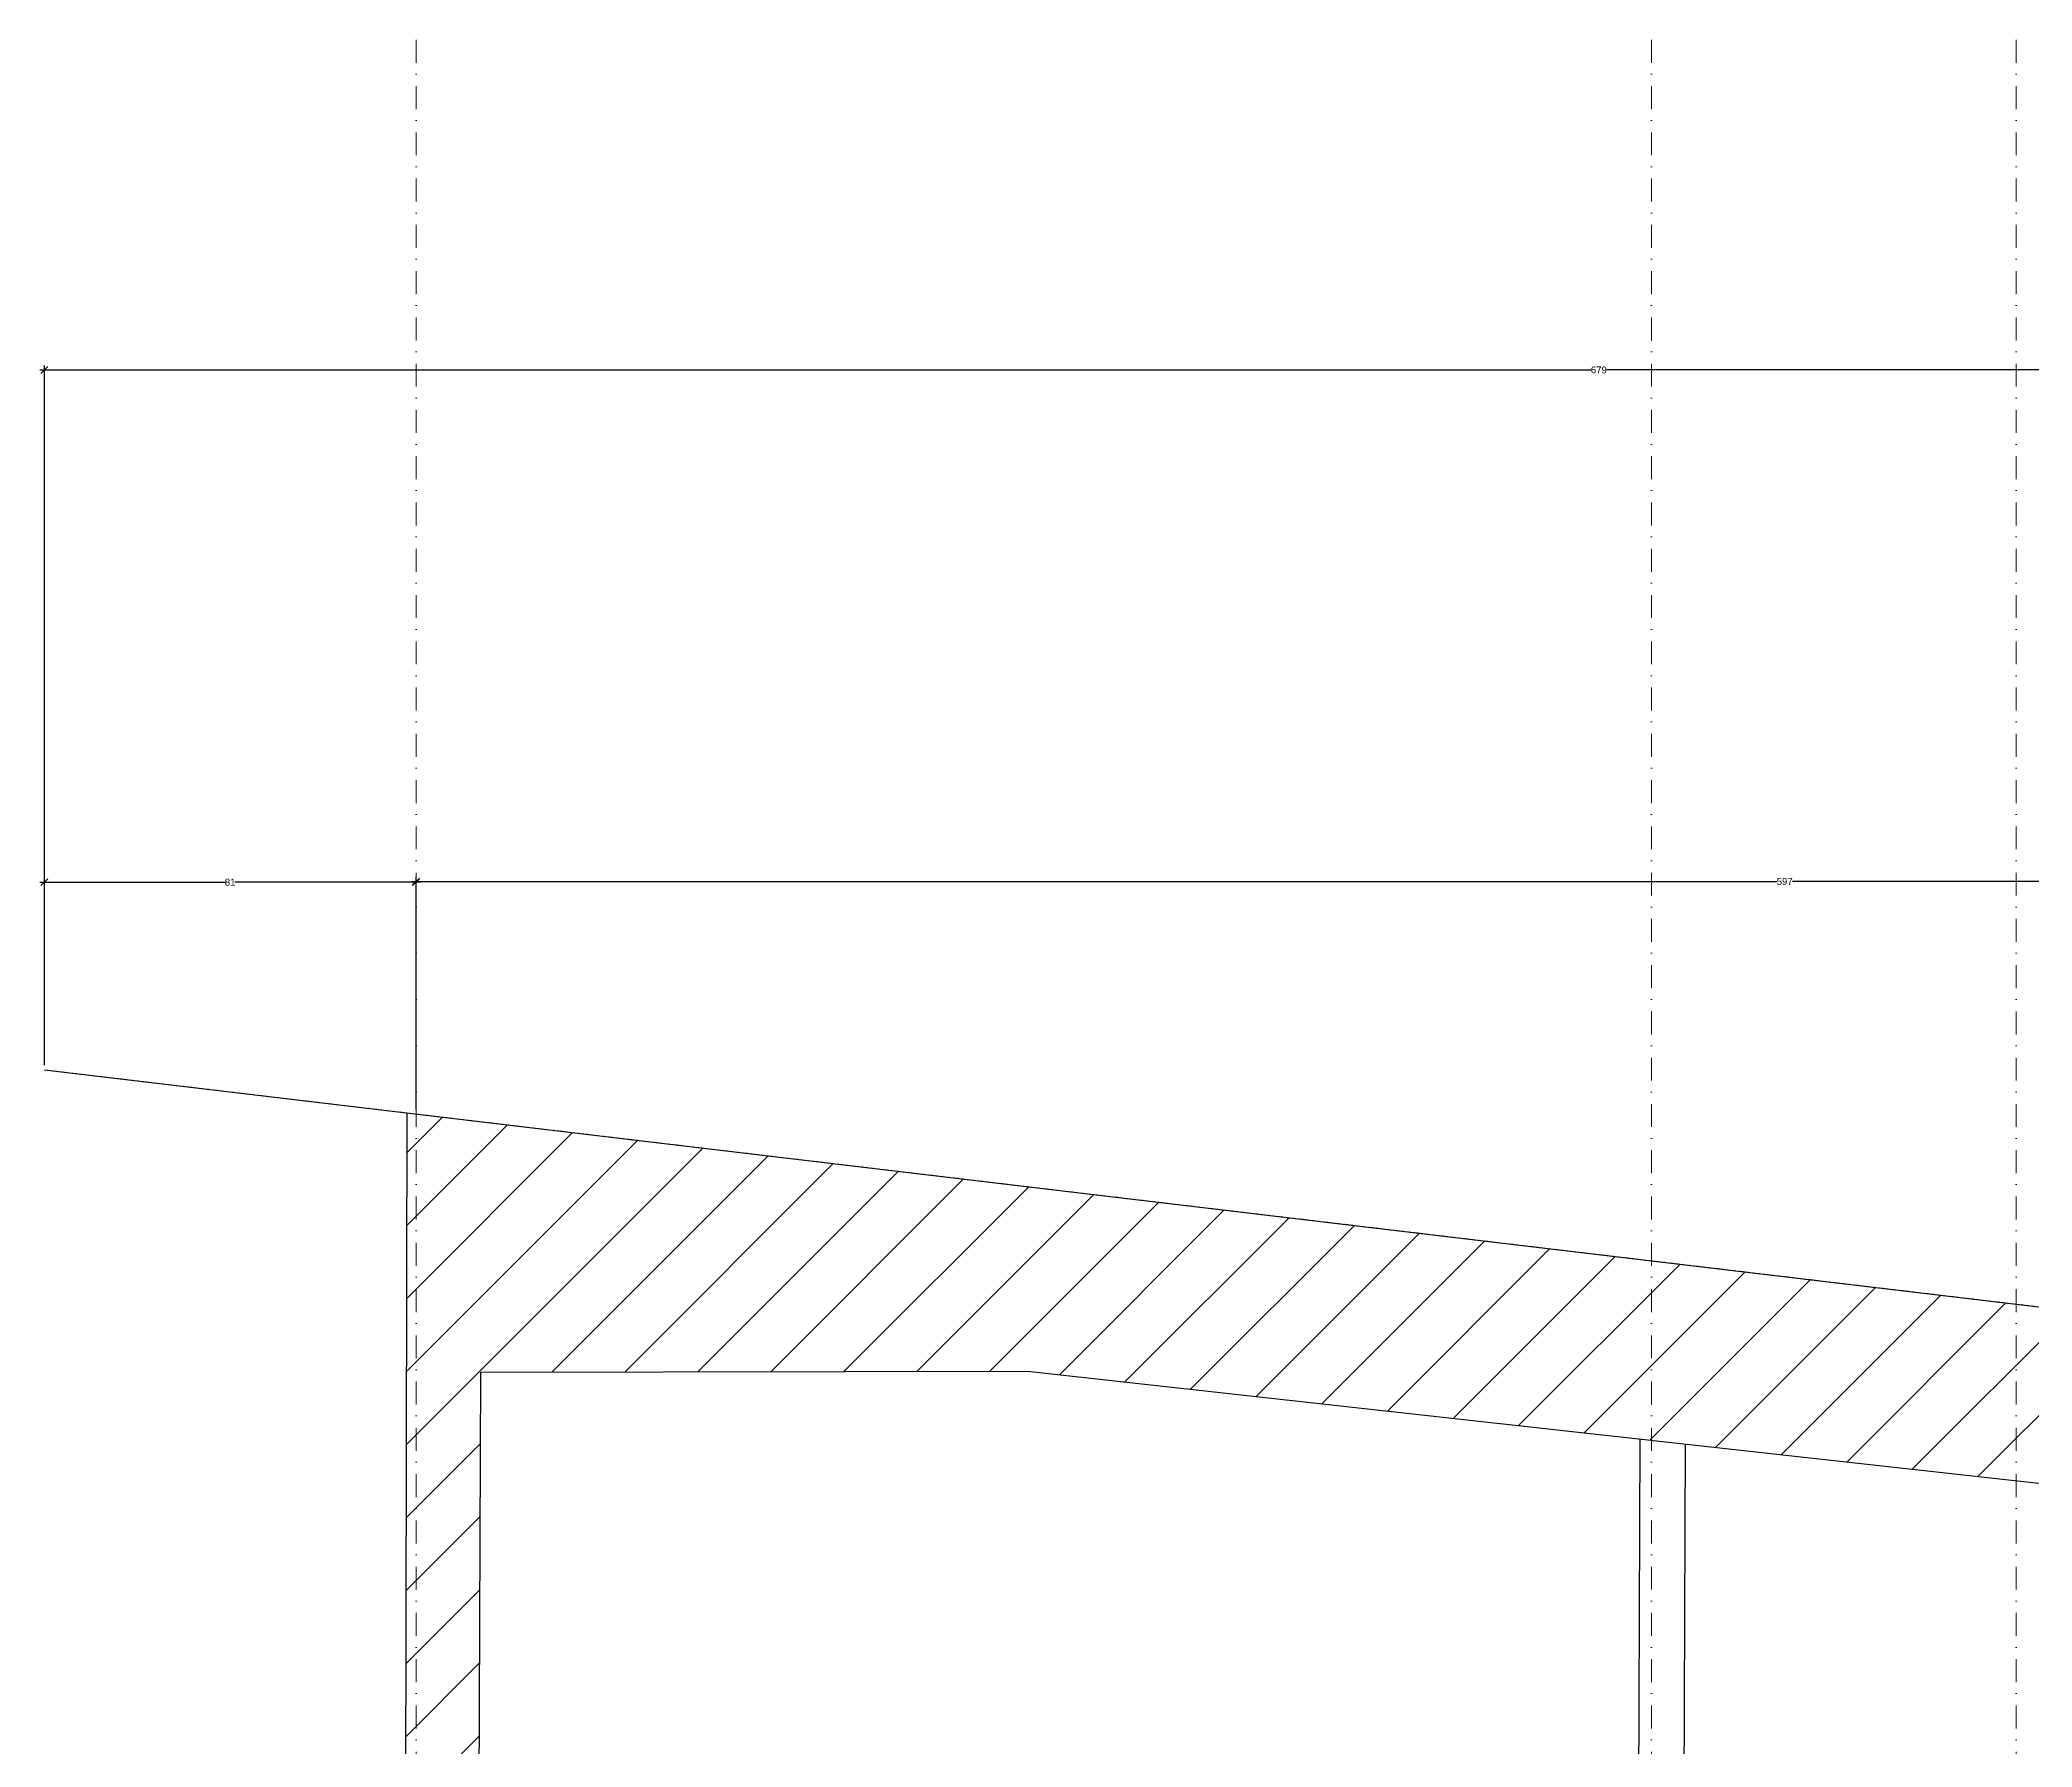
# Model space of a CAD drawing. Header units: centimetres. Extents: x -3748 to 36104, y 2014 to 15840.
# Drawn here: x -2294.1 to -1859.3, y 5722.5 to 6095.2 of the extents above; entities that cross this region are included whole.
import ezdxf

# ---------------------------------------------------------------- set-up
doc = ezdxf.new("R2010")
doc.units = ezdxf.units.CM
doc.header["$MEASUREMENT"] = 0
doc.linetypes.add('DASHDOT', pattern=[1, 0.5, -0.25, 0, -0.25])
doc.layers.get('0').update_dxf_attribs({"lineweight": 18})
doc.layers.get('DEFPOINTS').update_dxf_attribs({"color": 210})
for name, color, linetype, lineweight in [('Dettagli', 3, 'Continuous', 18), ('linee', 252, 'DASHDOT', 13), ('Muri esterni', 1, 'Continuous', 30), ('Quote', 5, 'Continuous', 18)]:
    doc.layers.add(name, color=color, linetype=linetype, lineweight=lineweight)
doc.styles.get("Standard").update_dxf_attribs({"font": 'Arial.ttf'})
doc.dimstyles.get("Standard").update_dxf_attribs({"dimtxt": 1.5, "dimasz": 1.5, "dimexe": 1, "dimexo": 1, "dimgap": 0.09, "dimtad": 0, "dimdec": 0, "dimzin": 0, "dimdsep": 46, "dimtxsty": 'Standard', "dimblk": 'OBLIQUE', "dimblk1": 'OBLIQUE', "dimblk2": 'OBLIQUE', "dimcen": 0.09, "dimdle": 1, "dimadec": 0, "dimazin": 0, "dimtfac": 1, "dimtdec": 0, "dimtofl": 0, "dimtmove": 0, "dimatfit": 3, "dimldrblk": 'OBLIQUE', "dimfxl": 1, "dimtolj": 1, "dimtzin": 0, "dimarcsym": 0})

# ---------------------------------------------------------------- blocks, each defined once
blk = doc.blocks.new('_Oblique')
at = {"color": 0, "linetype": 'ByBlock', "lineweight": -2}
blk.add_line((-0.5, -0.5), (0.5, 0.5), dxfattribs=at)
blk = doc.blocks.new('*D29')
at = {"layer": 'DEFPOINTS', "color": 0, "transparency": 16777216}
for p in [(-2293.15, 6023.12), (-2293.15, 5870.35), (-1614.55, 5789.72)]:
    blk.add_point(p, dxfattribs=at)
at = {"layer": 'Quote', "color": 0, "lineweight": -2, "transparency": 16777216}
for p, q in [((-2294.15, 6023.12), (-1955.6, 6023.12)), ((-2293.15, 5871.35), (-2293.15, 6024.12)), ((-1613.55, 6023.12), (-1952.09, 6023.12)), ((-1614.55, 5790.72), (-1614.55, 6024.12))]:
    blk.add_line(p, q, dxfattribs=at)
at = {"layer": 'Quote', "color": 0, "lineweight": -2, "transparency": 16777216, "xscale": 1.5, "yscale": 1.5, "zscale": 1.5, "rotation": 180}
blk.add_blockref('_Oblique', (-2293.15, 6023.12), dxfattribs=at)
at = {"layer": 'Quote', "color": 0, "lineweight": -2, "transparency": 16777216, "xscale": 1.5, "yscale": 1.5, "zscale": 1.5}
blk.add_blockref('_Oblique', (-1614.55, 6023.12), dxfattribs=at)
at = {"layer": 'Quote', "color": 0, "transparency": 16777216, "insert": (-1953.85, 6023.12), "char_height": 1.5, "attachment_point": 5}
blk.add_mtext('\\A1;679', dxfattribs=at)
blk = doc.blocks.new('*D30')
at = {"layer": 'DEFPOINTS', "color": 0, "transparency": 16777216}
for p in [(-2212.04, 5911.3), (-2293.15, 5870.35), (-2212.04, 5860.71)]:
    blk.add_point(p, dxfattribs=at)
at = {"layer": 'Quote', "color": 0, "lineweight": -2, "transparency": 16777216}
for p, q in [((-2294.15, 5911.3), (-2253.61, 5911.3)), ((-2293.15, 5871.35), (-2293.15, 5912.3)), ((-2211.04, 5911.3), (-2251.58, 5911.3)), ((-2212.04, 5861.71), (-2212.04, 5912.3))]:
    blk.add_line(p, q, dxfattribs=at)
at = {"layer": 'Quote', "color": 0, "lineweight": -2, "transparency": 16777216, "xscale": 1.5, "yscale": 1.5, "zscale": 1.5, "rotation": 180}
blk.add_blockref('_Oblique', (-2293.15, 5911.3), dxfattribs=at)
at = {"layer": 'Quote', "color": 0, "lineweight": -2, "transparency": 16777216, "xscale": 1.5, "yscale": 1.5, "zscale": 1.5}
blk.add_blockref('_Oblique', (-2212.04, 5911.3), dxfattribs=at)
at = {"layer": 'Quote', "color": 0, "transparency": 16777216, "insert": (-2252.6, 5911.3), "char_height": 1.5, "attachment_point": 5}
blk.add_mtext('\\A1;81', dxfattribs=at)
blk = doc.blocks.new('*D31')
at = {"layer": 'DEFPOINTS', "color": 0, "transparency": 16777216}
for p in [(-1614.55, 5911.45), (-2212.04, 5860.71), (-1614.55, 5789.72)]:
    blk.add_point(p, dxfattribs=at)
at = {"layer": 'Quote', "color": 0, "lineweight": -2, "transparency": 16777216}
for p, q in [((-2213.04, 5911.45), (-1915.03, 5911.45)), ((-2212.04, 5861.71), (-2212.04, 5912.45)), ((-1613.55, 5911.45), (-1911.56, 5911.45)), ((-1614.55, 5790.72), (-1614.55, 5912.45))]:
    blk.add_line(p, q, dxfattribs=at)
at = {"layer": 'Quote', "color": 0, "lineweight": -2, "transparency": 16777216, "xscale": 1.5, "yscale": 1.5, "zscale": 1.5, "rotation": 180}
blk.add_blockref('_Oblique', (-2212.04, 5911.45), dxfattribs=at)
at = {"layer": 'Quote', "color": 0, "lineweight": -2, "transparency": 16777216, "xscale": 1.5, "yscale": 1.5, "zscale": 1.5}
blk.add_blockref('_Oblique', (-1614.55, 5911.45), dxfattribs=at)
at = {"layer": 'Quote', "color": 0, "transparency": 16777216, "insert": (-1913.29, 5911.45), "char_height": 1.5, "attachment_point": 5}
blk.add_mtext('\\A1;597', dxfattribs=at)

msp = doc.modelspace()

# ---------------------------------------------------------------- hatches: boundary and pattern name
at = {"layer": 'Dettagli'}
h = msp.add_hatch(dxfattribs=at)
h.set_pattern_fill('ANSI31', color=256, scale=90)
h.paths.add_polyline_path([(-2213.99, 5860.95), (-2214.94, 5275.9), (-1616.23, 5276.5), (-1614.55, 5789.72)])
h.paths.add_polyline_path([(-2078.55, 5804.56), (-1785.76, 5772.1), (-1749.29, 5768.06), (-1630.85, 5767.67), (-1632.41, 5291.73), (-1984.67, 5291.14), (-1984.67, 5291.09), (-1989.47, 5291.08), (-2040.93, 5291.01), (-2040.93, 5290.99), (-2080.29, 5290.91), (-2080.29, 5290.67), (-2084.13, 5290.68), (-2084.13, 5290.9), (-2127.32, 5290.82), (-2174.71, 5290.79), (-2174.71, 5290.74), (-2179.51, 5290.73), (-2199.88, 5290.78), (-2197.92, 5804.32)], flags=16)
h.paths.add_polyline_path([(-1643.28, 5526.84), (-1643.24, 5540.71, -0.405059), (-1631.55, 5554), (-1631.38, 5606.05), (-1644.63, 5605.83), (-1644.75, 5569.5, -0.410708), (-1650.34, 5566.05), (-1695.57, 5566.19, 0.245087), (-1683.56, 5546.07), (-1683.62, 5526.76)], flags=0)
h.paths.add_polyline_path([(-1866.15, 5316.36), (-1935.08, 5316.59), (-1934.85, 5387.36), (-1865.92, 5387.13)], flags=0)
h.paths.add_polyline_path([(-2082.75, 5369.38, -0.394444), (-2081.84, 5368.56, -0.38268), (-2080.96, 5369.38), (-2004.52, 5369.13, -0.394444), (-2003.61, 5368.3), (-2003.66, 5354.71, -0.434263), (-2002.78, 5355.68), (-1990.17, 5355.64, -0.394444), (-1989.26, 5354.82), (-1989.27, 5349.88), (-1984.48, 5349.86), (-1984.62, 5304.75), (-2040.89, 5304.94), (-2040.93, 5290.99), (-2127.32, 5290.82), (-2127.27, 5305.22), (-2179.47, 5305.39), (-2179.32, 5350.5), (-2174.52, 5350.49), (-2174.5, 5355.27, -0.434263), (-2173.62, 5356.24), (-2161.02, 5356.2, -0.394444), (-2160.11, 5355.38), (-2160.06, 5368.66, -0.434263), (-2159.18, 5369.63)], flags=0)
h.paths.add_polyline_path([(-2127.19, 5329.21), (-2040.81, 5328.93), (-2040.82, 5325.09), (-2127.2, 5325.37)], flags=0)

# ---------------------------------------------------------------- linework, layer by layer
at = {"layer": 'linee', "ltscale": 10}
for p, q in [((-2212.04, 6095.18), (-2212.04, 4840.6)), ((-1942.33, 6095.18), (-1942.33, 4840.6)), ((-1862.77, 6095.18), (-1862.77, 4840.6))]:
    msp.add_line(p, q, dxfattribs=at)
at = {"layer": 'linee'}
msp.add_lwpolyline([(-2293.15, 5870.35), (-1614.63, 5789.73), (-1616.23, 5276.5), (-2214.94, 5275.9)], dxfattribs=at)
at = {"layer": 'Muri esterni'}
for p, q in [((-2293.15, 5870.35), (-1614.55, 5789.72)), ((-2214.94, 5275.9), (-2213.99, 5860.95)), ((-2199.88, 5290.78), (-2197.92, 5804.32)), ((-2197.92, 5804.32), (-2078.55, 5804.56)), ((-2078.55, 5804.56), (-1785.76, 5772.1)), ((-1944.9, 5789.74), (-1945.87, 5526.23)), ((-1935.9, 5526.25), (-1934.93, 5788.64))]:
    msp.add_line(p, q, dxfattribs=at)

# ---------------------------------------------------------------- dimensions: what is measured, and where the dimension line sits
at = {"layer": 'Quote'}
for base, p1, p2, picture, middle in [((-2293.15, 6023.12), (-1614.55, 5789.72), (-2293.15, 5870.35), '*D29', (-1953.85, 6023.12)), ((-2212.04, 5911.3), (-2293.15, 5870.35), (-2212.04, 5860.71), '*D30', (-2252.6, 5911.3)), ((-1614.55, 5911.45), (-2212.04, 5860.71), (-1614.55, 5789.72), '*D31', (-1913.29, 5911.45))]:
    dim = msp.add_linear_dim(base=base, p1=p1, p2=p2, dimstyle='Standard', dxfattribs=at)
    dim.commit()
    dim.dimension.update_dxf_attribs({"geometry": picture, "text_midpoint": middle})

doc.saveas('drawing.dxf')
